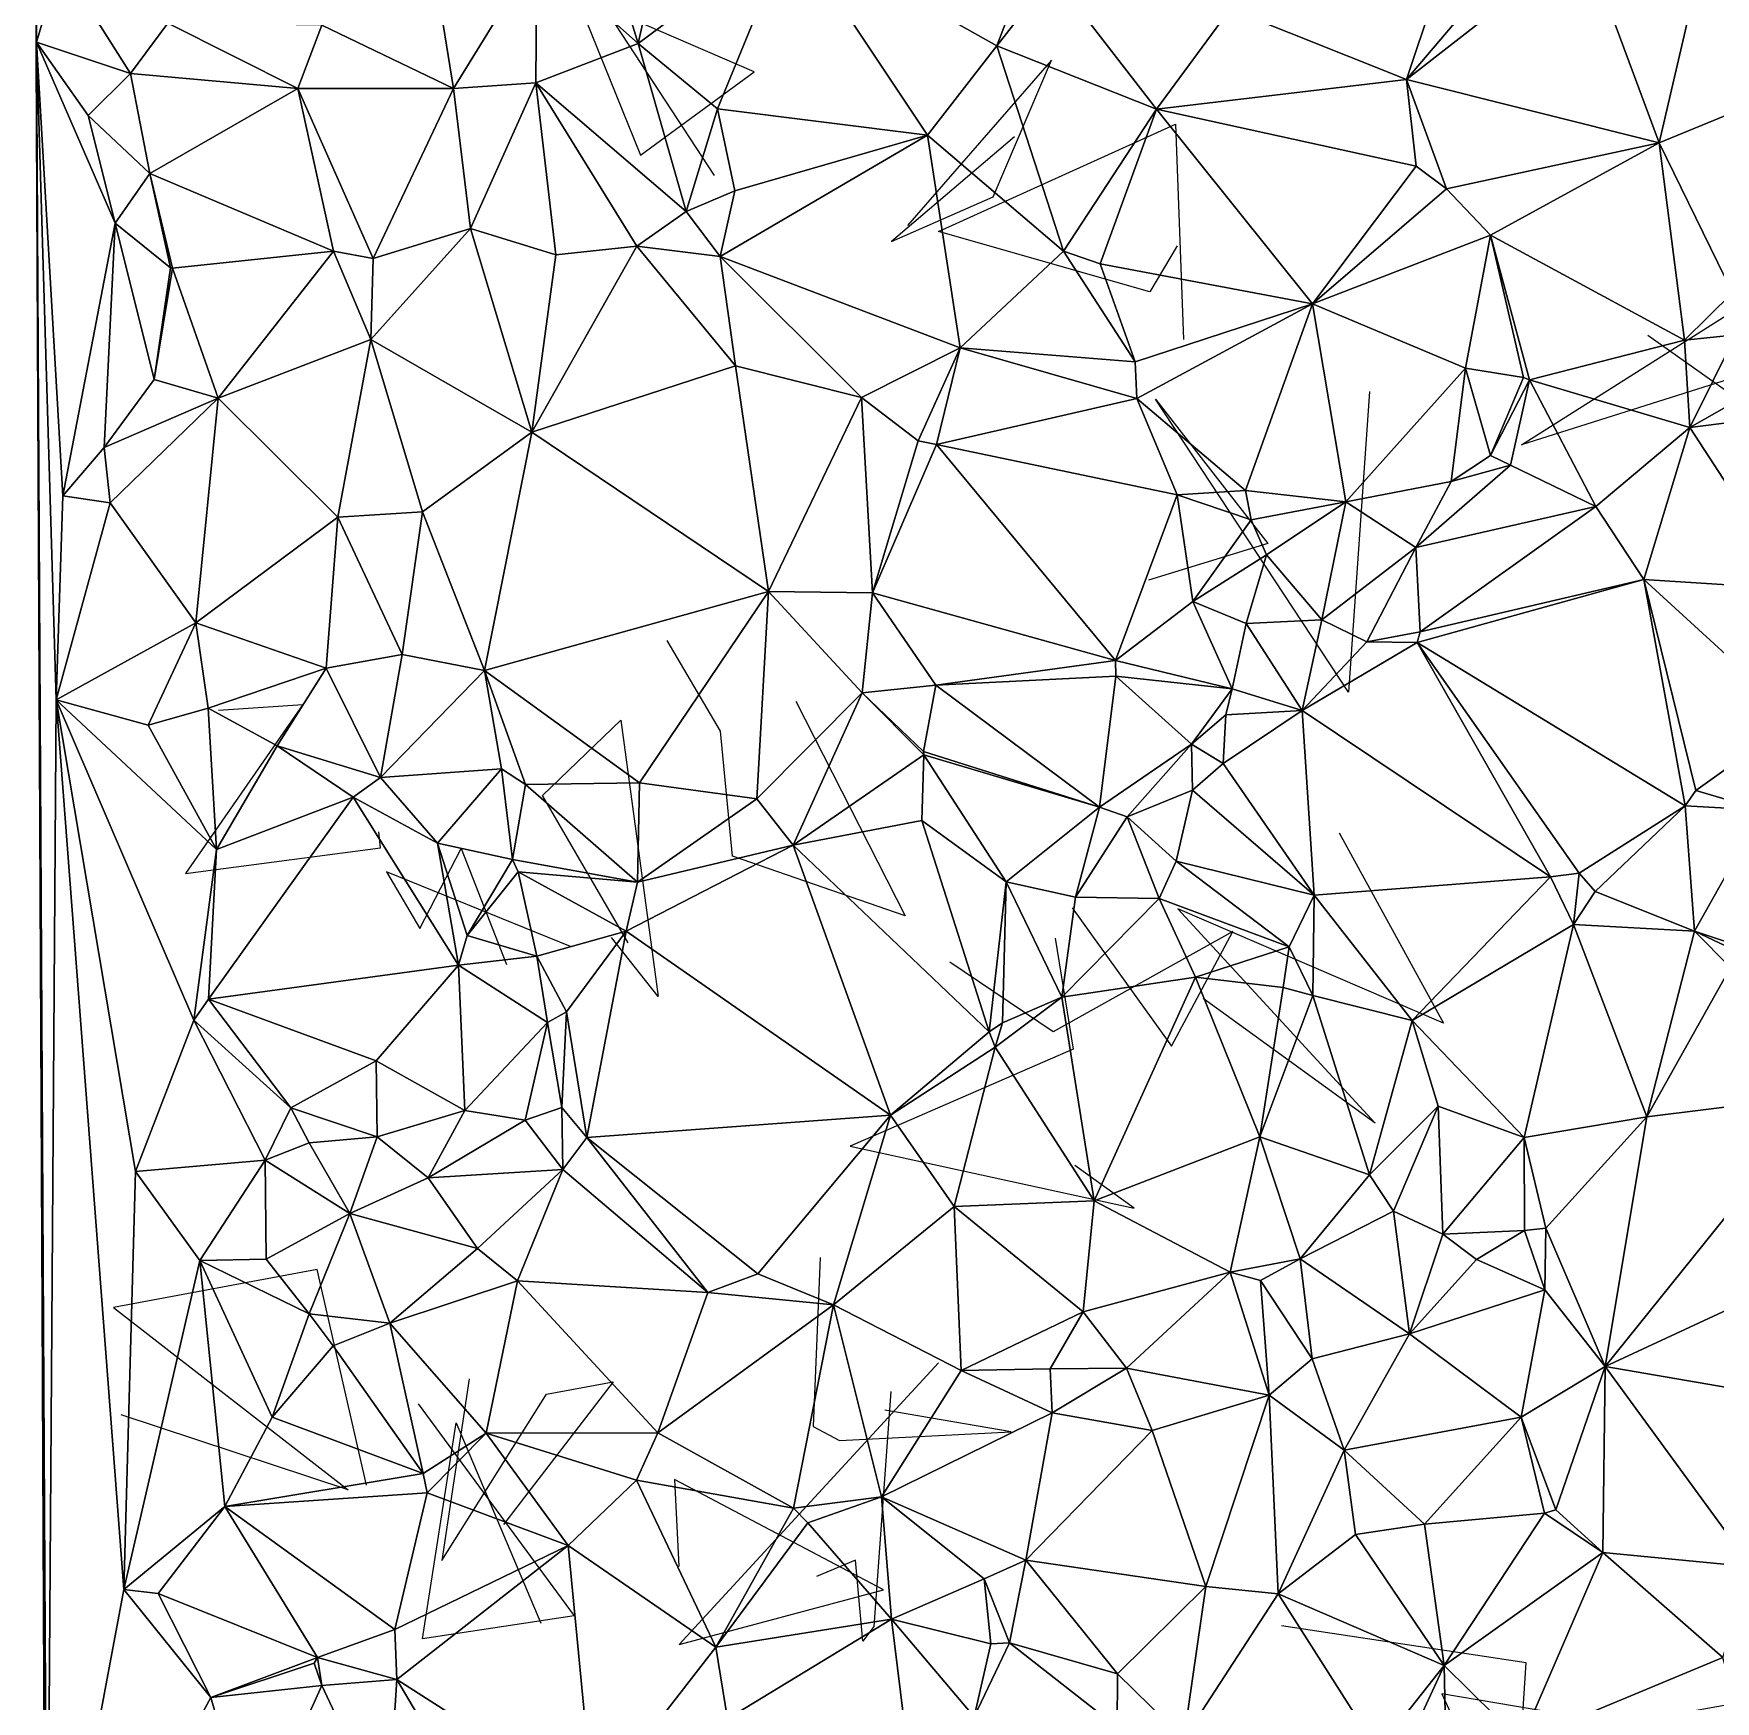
# Model space of a CAD drawing. Header units: metres. Extents: x -15.8 to 15.5, y -15.8 to 15.9.
# Drawn here: x -14.99 to -4.73, y -4.68 to 5.5 of the extents above; entities that cross this region are included whole.
import ezdxf

# ---------------------------------------------------------------- set-up
doc = ezdxf.new("R2010")
doc.units = ezdxf.units.M
doc.layers.add('CRACKS', color=1, linetype='Continuous')
doc.layers.add('STREET_MESH', color=7, linetype='Continuous')

msp = doc.modelspace()

# ---------------------------------------------------------------- linework, layer by layer
at = {"layer": 'CRACKS'}
for points in [[(-10.838, 4.63, 0.1), (-11.888, 6.235, 0.1), (-11.29, 4.754, 0.1), (-10.597, 5.262, 0.1), (-12.052, 5.893, 0.1)], [(-9.008, 4.866, 0.1), (-9.758, 4.226, 0.1), (-9.139, 4.499, 0.1), (-8.783, 5.334, 0.1), (-9.661, 4.325, 0.1)], [(-8.016, 4.201, 0.1), (-8.182, 3.92, 0.1), (-9.471, 4.288, 0.1), (-8.025, 4.943, 0.1), (-7.977, 3.628, 0.1)], [(-4.211, 3.526, 0.1), (-5.914, 2.986, 0.1), (-4.196, 4.073, 0.1), (-4.288, 3.048, 0.1), (-5.144, 3.654, 0.1)], [(-6.842, 3.312, 0.1), (-6.971, 1.476, 0.1), (-8.147, 3.264, 0.1), (-7.462, 2.385, 0.1), (-8.19, 2.161, 0.1)], [(-10.342, 1.423, 0.1), (-9.675, 0.113, 0.1), (-10.729, 0.477, 0.1), (-10.802, 1.24, 0.1), (-11.127, 1.793, 0.1)], [(-13.865, 1.367, 0.1), (-13.35, 1.402, 0.1), (-14.066, 0.37, 0.1), (-12.876, 0.528, 0.1), (-12.886, 0.624, 0.1)], [(-11.366, -0.053, 0.1), (-11.887, 0.846, 0.1), (-11.409, 1.306, 0.1), (-11.183, -0.38, 0.1), (-11.467, -0.019, 0.1)], [(-7.027, 0.618, 0.1), (-6.391, -0.543, 0.1), (-8.011, 0.154, 0.1), (-6.807, -1.153, 0.1), (-7.857, -0.393, 0.1)], [(-11.717, -0.075, 0.1), (-12.84, 0.381, 0.1), (-12.637, 0.035, 0.1), (-12.384, 0.523, 0.1), (-12.107, -0.185, 0.1)], [(-8.657, 0.161, 0.1), (-8.05, -0.682, 0.1), (-7.675, 0.017, 0.1), (-8.773, -0.595, 0.1), (-9.402, -0.171, 0.1)], [(-8.759, -0.023, 0.1), (-8.651, -0.702, 0.1), (-10.011, -1.294, 0.1), (-8.277, -1.672, 0.1), (-8.64, -1.412, 0.1)], [(-12.961, -3.361, 0.1), (-13.263, -2.045, 0.1), (-14.506, -2.278, 0.1), (-13.073, -3.391, 0.1), (-14.458, -2.933, 0.1)], [(-10.193, -1.972, 0.1), (-10.237, -3.003, 0.1), (-10.075, -3.089, 0.1), (-9.029, -3.037, 0.1), (-9.799, -2.904, 0.1)], [(-9.472, -2.616, 0.1), (-11.053, -4.334, 0.1), (-9.808, -4, 0.1), (-11.082, -3.326, 0.1), (-11.057, -3.858, 0.1)], [(-12.335, -2.713, 0.1), (-12.502, -3.822, 0.1), (-11.863, -2.807, 0.1), (-11.456, -2.732, 0.1), (-12.125, -3.602, 0.1)], [(-12.646, -2.865, 0.1), (-11.694, -4.159, 0.1), (-12.619, -4.299, 0.1), (-12.414, -2.981, 0.1), (-11.898, -4.204, 0.1)], [(-9.763, -2.791, 0.1), (-9.866, -4.224, 0.1), (-9.934, -4.313, 0.1), (-9.979, -3.82, 0.1), (-10.216, -3.918, 0.1)], [(-5.73, -4.748, 0.1), (-6.401, -4.635, 0.1), (-5.961, -5.596, 0.1), (-5.887, -4.445, 0.1), (-7.379, -4.219, 0.1)]]:
    msp.add_polyline3d(points, dxfattribs=at)
at = {"layer": 'STREET_MESH'}
for points in [[(-14.909, -9.111), (-14.976, 5.444), (-14.993, 8.327)], [(-14.976, 5.444), (-14.831, 5.931), (-14.993, 8.327)], [(-3.665, 7.112), (-4.777, 6.106), (-4.081, 5.237)], [(-13.234, 5.547), (-12.431, 5.16), (-12.634, 6.422)], [(-12.431, 5.16), (-11.923, 5.986), (-12.634, 6.422)], [(-11.544, 6.219), (-11.304, 5.434), (-11.117, 6.273)], [(-11.304, 5.434), (-10.373, 6.128), (-11.117, 6.273)], [(-11.544, 6.219), (-11.923, 5.986), (-11.304, 5.434)], [(-6.291, 6.189), (-7.692, 5.644), (-6.617, 5.216)], [(-5.802, 6.174), (-6.291, 6.189), (-6.617, 5.216)], [(-5.532, 6.062), (-5.802, 6.174), (-6.617, 5.216)], [(-10.821, 5.036), (-10.373, 6.128), (-11.304, 5.434)], [(-10.373, 6.128), (-10.821, 5.036), (-9.539, 4.876)], [(-9.116, 5.421), (-10.373, 6.128), (-9.539, 4.876)], [(-9.116, 5.421), (-8.869, 6.068), (-10.373, 6.128)], [(-8.777, 5.855), (-8.869, 6.068), (-9.116, 5.421)], [(-5.074, 4.829), (-5.532, 6.062), (-6.617, 5.216)], [(-5.074, 4.829), (-4.777, 6.106), (-5.532, 6.062)], [(-4.777, 6.106), (-5.074, 4.829), (-4.081, 5.237)], [(-12.431, 5.16), (-11.929, 5.194), (-11.923, 5.986)], [(-11.923, 5.986), (-11.929, 5.194), (-11.304, 5.434)], [(-14.401, 5.251), (-14.831, 5.931), (-14.976, 5.444)], [(-14.831, 5.931), (-14.401, 5.251), (-14.173, 5.558)], [(-8.777, 5.855), (-9.116, 5.421), (-8.141, 5.035)], [(-7.692, 5.644), (-8.777, 5.855), (-8.141, 5.035)], [(-7.692, 5.644), (-8.141, 5.035), (-6.617, 5.216)], [(-14.173, 5.558), (-14.401, 5.251), (-13.381, 5.161)], [(-13.234, 5.547), (-14.173, 5.558), (-13.381, 5.161)], [(-12.431, 5.16), (-13.234, 5.547), (-13.381, 5.161)], [(-14.909, -6.496), (-14.855, 1.431), (-14.976, 5.444)], [(-14.909, -9.111), (-14.909, -6.496), (-14.976, 5.444)], [(-14.855, 1.431), (-14.815, 2.674), (-14.976, 5.444)], [(-14.401, 5.251), (-14.976, 5.444), (-14.66, 4.995)], [(-14.976, 5.444), (-14.495, 4.339), (-14.66, 4.995)], [(-14.815, 2.674), (-14.495, 4.339), (-14.976, 5.444)], [(-11.304, 5.434), (-11.929, 5.194), (-11.011, 4.409)], [(-10.821, 5.036), (-11.304, 5.434), (-11.011, 4.409)], [(-8.71, 4.167), (-9.116, 5.421), (-9.539, 4.876)], [(-8.141, 5.035), (-9.116, 5.421), (-8.71, 4.167)], [(-14.283, 4.641), (-14.401, 5.251), (-14.66, 4.995)], [(-14.401, 5.251), (-14.283, 4.641), (-13.381, 5.161)], [(-5.074, 4.829), (-4.627, 3.913), (-4.081, 5.237)], [(-14.283, 4.641), (-13.163, 4.168), (-13.381, 5.161)], [(-13.163, 4.168), (-12.92, 4.124), (-13.381, 5.161)], [(-12.92, 4.124), (-12.431, 5.16), (-13.381, 5.161)], [(-12.328, 4.306), (-12.431, 5.16), (-12.92, 4.124)], [(-11.929, 5.194), (-12.431, 5.16), (-12.328, 4.306)], [(-11.807, 4.145), (-11.929, 5.194), (-12.328, 4.306)], [(-11.929, 5.194), (-11.312, 4.198), (-11.011, 4.409)], [(-11.807, 4.145), (-11.312, 4.198), (-11.929, 5.194)], [(-8.141, 5.035), (-6.558, 4.687), (-6.617, 5.216)], [(-6.558, 4.687), (-6.372, 4.548), (-6.617, 5.216)], [(-6.372, 4.548), (-5.074, 4.829), (-6.617, 5.216)], [(-10.715, 4.536), (-10.821, 5.036), (-11.011, 4.409)], [(-10.821, 5.036), (-10.715, 4.536), (-9.539, 4.876)], [(-8.141, 5.035), (-8.71, 4.167), (-8.485, 4.091)], [(-8.141, 5.035), (-8.485, 4.091), (-7.19, 3.847)], [(-8.141, 5.035), (-7.19, 3.847), (-6.558, 4.687)], [(-14.495, 4.339), (-14.283, 4.641), (-14.66, 4.995)], [(-10.715, 4.536), (-10.803, 4.136), (-9.539, 4.876)], [(-10.803, 4.136), (-9.339, 3.577), (-9.539, 4.876)], [(-9.339, 3.577), (-8.71, 4.167), (-9.539, 4.876)], [(-6.372, 4.548), (-6.103, 4.266), (-5.074, 4.829)], [(-6.103, 4.266), (-4.92, 3.625), (-5.074, 4.829)], [(-4.92, 3.625), (-4.627, 3.913), (-5.074, 4.829)], [(-14.495, 4.339), (-14.157, 4.067), (-14.283, 4.641)], [(-14.146, 4.065), (-13.163, 4.168), (-14.283, 4.641)], [(-14.157, 4.067), (-14.146, 4.065), (-14.283, 4.641)], [(-7.19, 3.847), (-6.372, 4.548), (-6.558, 4.687)], [(-10.803, 4.136), (-10.715, 4.536), (-11.011, 4.409)], [(-6.103, 4.266), (-6.372, 4.548), (-7.19, 3.847)], [(-14.563, 2.969), (-14.495, 4.339), (-14.815, 2.674)], [(-14.495, 4.339), (-14.563, 2.969), (-14.257, 3.385)], [(-14.157, 4.067), (-14.495, 4.339), (-14.257, 3.385)], [(-11.312, 4.198), (-10.803, 4.136), (-11.011, 4.409)], [(-11.953, 3.063), (-12.328, 4.306), (-12.935, 3.629)], [(-12.328, 4.306), (-12.92, 4.124), (-12.935, 3.629)], [(-11.807, 4.145), (-12.328, 4.306), (-11.953, 3.063)], [(-6.257, 3.453), (-6.103, 4.266), (-7.19, 3.847)], [(-5.902, 3.396), (-6.103, 4.266), (-6.257, 3.453)], [(-5.866, 3.383), (-4.92, 3.625), (-6.103, 4.266)], [(-5.902, 3.396), (-5.866, 3.383), (-6.103, 4.266)], [(-14.146, 4.065), (-13.866, 3.27), (-13.163, 4.168)], [(-13.163, 4.168), (-13.866, 3.27), (-12.935, 3.629)], [(-12.92, 4.124), (-13.163, 4.168), (-12.935, 3.629)], [(-11.312, 4.198), (-11.953, 3.063), (-10.71, 3.468)], [(-11.312, 4.198), (-11.807, 4.145), (-11.953, 3.063)], [(-10.803, 4.136), (-11.312, 4.198), (-10.71, 3.468)], [(-9.942, 3.275), (-10.803, 4.136), (-10.71, 3.468)], [(-9.942, 3.275), (-9.339, 3.577), (-10.803, 4.136)], [(-9.339, 3.577), (-8.272, 3.493), (-8.71, 4.167)], [(-8.71, 4.167), (-8.272, 3.493), (-8.485, 4.091)], [(-14.146, 4.065), (-14.157, 4.067), (-14.257, 3.385)], [(-13.866, 3.27), (-14.146, 4.065), (-14.257, 3.385)], [(-8.485, 4.091), (-8.272, 3.493), (-7.19, 3.847)], [(-4.606, 3.658), (-4.627, 3.913), (-4.92, 3.625)], [(-8.272, 3.493), (-8.261, 3.269), (-7.19, 3.847)], [(-7.19, 3.847), (-8.261, 3.269), (-7.599, 2.707)], [(-7.19, 3.847), (-7.599, 2.707), (-6.986, 2.638)], [(-6.257, 3.453), (-7.19, 3.847), (-6.986, 2.638)], [(-13.866, 3.27), (-13.136, 2.545), (-12.935, 3.629)], [(-13.136, 2.545), (-12.62, 2.577), (-12.935, 3.629)], [(-12.62, 2.577), (-11.953, 3.063), (-12.935, 3.629)], [(-5.866, 3.383), (-4.887, 3.092), (-4.92, 3.625)], [(-4.887, 3.092), (-4.606, 3.658), (-4.92, 3.625)], [(-4.201, 3.482), (-4.606, 3.658), (-4.887, 3.092)], [(-9.339, 3.577), (-9.942, 3.275), (-9.595, 3.01)], [(-9.339, 3.577), (-9.595, 3.01), (-9.484, 2.989)], [(-8.261, 3.269), (-9.339, 3.577), (-9.484, 2.989)], [(-8.272, 3.493), (-9.339, 3.577), (-8.261, 3.269)], [(-11.953, 3.063), (-10.509, 2.092), (-10.71, 3.468)], [(-10.509, 2.092), (-9.942, 3.275), (-10.71, 3.468)], [(-6.344, 2.762), (-6.257, 3.453), (-6.986, 2.638)], [(-6.344, 2.762), (-6.104, 2.921), (-6.257, 3.453)], [(-6.104, 2.921), (-5.902, 3.396), (-6.257, 3.453)], [(-5.866, 3.383), (-5.902, 3.396), (-6.104, 2.921)], [(-4.081, 3.194), (-4.201, 3.482), (-4.887, 3.092)], [(-14.563, 2.969), (-13.866, 3.27), (-14.257, 3.385)], [(-5.866, 3.383), (-6.104, 2.921), (-5.981, 2.863)], [(-5.461, 2.609), (-5.866, 3.383), (-5.981, 2.863)], [(-5.461, 2.609), (-4.887, 3.092), (-5.866, 3.383)], [(-13.866, 3.27), (-14.563, 2.969), (-14.525, 2.632)], [(-14.002, 1.901), (-13.866, 3.27), (-14.525, 2.632)], [(-13.136, 2.545), (-13.866, 3.27), (-14.002, 1.901)], [(-9.875, 2.083), (-9.942, 3.275), (-10.509, 2.092)], [(-9.595, 3.01), (-9.942, 3.275), (-9.875, 2.083)], [(-8.261, 3.269), (-9.484, 2.989), (-8.015, 2.682)], [(-7.599, 2.707), (-8.261, 3.269), (-8.015, 2.682)], [(-4.081, 3.194), (-4.887, 3.092), (-4.244, 2.106)], [(-4.887, 3.092), (-5.461, 2.609), (-5.169, 2.164)], [(-4.244, 2.106), (-4.887, 3.092), (-5.169, 2.164)], [(-12.62, 2.577), (-12.242, 1.609), (-11.953, 3.063)], [(-12.242, 1.609), (-10.509, 2.092), (-11.953, 3.063)], [(-9.595, 3.01), (-9.875, 2.083), (-9.484, 2.989)], [(-9.875, 2.083), (-8.392, 1.671), (-9.484, 2.989)], [(-9.484, 2.989), (-8.392, 1.671), (-8.015, 2.682)], [(-14.563, 2.969), (-14.815, 2.674), (-14.525, 2.632)], [(-5.981, 2.863), (-6.104, 2.921), (-6.344, 2.762)], [(-5.981, 2.863), (-6.344, 2.762), (-6.559, 2.36)], [(-5.461, 2.609), (-5.981, 2.863), (-6.559, 2.36)], [(-14.525, 2.632), (-14.815, 2.674), (-14.855, 1.431)], [(-8.392, 1.671), (-7.919, 2.03), (-8.015, 2.682)], [(-7.564, 2.529), (-7.599, 2.707), (-8.015, 2.682)], [(-7.919, 2.03), (-7.564, 2.529), (-8.015, 2.682)], [(-7.599, 2.707), (-7.564, 2.529), (-6.986, 2.638)], [(-6.559, 2.36), (-6.344, 2.762), (-6.986, 2.638)], [(-14.002, 1.901), (-14.525, 2.632), (-14.855, 1.431)], [(-12.62, 2.577), (-13.136, 2.545), (-12.744, 1.706)], [(-12.242, 1.609), (-12.62, 2.577), (-12.744, 1.706)], [(-7.564, 2.529), (-7.471, 2.314), (-6.986, 2.638)], [(-7.471, 2.314), (-7.132, 1.919), (-6.986, 2.638)], [(-7.132, 1.919), (-6.559, 2.36), (-6.986, 2.638)], [(-6.532, 1.846), (-5.461, 2.609), (-6.559, 2.36)], [(-5.461, 2.609), (-6.532, 1.846), (-5.169, 2.164)], [(-13.136, 2.545), (-14.002, 1.901), (-13.207, 1.624)], [(-13.136, 2.545), (-13.207, 1.624), (-12.744, 1.706)], [(-7.471, 2.314), (-7.564, 2.529), (-7.919, 2.03)], [(-6.859, 1.784), (-6.559, 2.36), (-7.132, 1.919)], [(-6.859, 1.784), (-6.532, 1.846), (-6.559, 2.36)], [(-7.471, 2.314), (-7.919, 2.03), (-7.594, 1.896)], [(-7.471, 2.314), (-7.594, 1.896), (-7.132, 1.919)], [(-5.169, 2.164), (-6.532, 1.846), (-6.551, 1.781)], [(-4.917, 0.784), (-5.169, 2.164), (-6.551, 1.781)], [(-4.238, 1.315), (-4.244, 2.106), (-5.169, 2.164)], [(-4.85, 0.877), (-4.238, 1.315), (-5.169, 2.164)], [(-4.917, 0.784), (-4.85, 0.877), (-5.169, 2.164)], [(-12.242, 1.609), (-11.296, 0.923), (-10.509, 2.092)], [(-11.296, 0.923), (-10.58, 0.826), (-10.509, 2.092)], [(-10.509, 2.092), (-10.58, 0.826), (-9.938, 1.473)], [(-9.875, 2.083), (-10.509, 2.092), (-9.938, 1.473)], [(-9.488, 1.519), (-9.875, 2.083), (-9.938, 1.473)], [(-9.488, 1.519), (-8.392, 1.671), (-9.875, 2.083)], [(-7.919, 2.03), (-8.392, 1.671), (-7.679, 1.497)], [(-7.594, 1.896), (-7.919, 2.03), (-7.679, 1.497)], [(-14.293, 1.275), (-14.002, 1.901), (-14.855, 1.431)], [(-14.002, 1.901), (-14.293, 1.275), (-13.928, 1.38)], [(-13.207, 1.624), (-14.002, 1.901), (-13.928, 1.38)], [(-7.253, 1.365), (-7.594, 1.896), (-7.679, 1.497)], [(-7.594, 1.896), (-7.253, 1.365), (-7.132, 1.919)], [(-7.253, 1.365), (-6.859, 1.784), (-7.132, 1.919)], [(-6.859, 1.784), (-7.253, 1.365), (-6.551, 1.781)], [(-7.253, 1.365), (-5.738, 0.351), (-6.551, 1.781)], [(-6.532, 1.846), (-6.859, 1.784), (-6.551, 1.781)], [(-5.738, 0.351), (-5.563, 0.373), (-6.551, 1.781)], [(-5.563, 0.373), (-4.917, 0.784), (-6.551, 1.781)], [(-13.207, 1.624), (-12.877, 0.956), (-12.744, 1.706)], [(-12.877, 0.956), (-12.242, 1.609), (-12.744, 1.706)], [(-9.488, 1.519), (-8.389, 1.574), (-8.392, 1.671)], [(-8.392, 1.671), (-8.389, 1.574), (-7.679, 1.497)], [(-13.506, 1.15), (-13.207, 1.624), (-13.928, 1.38)], [(-13.506, 1.15), (-12.877, 0.956), (-13.207, 1.624)], [(-12.877, 0.956), (-12.137, 1.01), (-12.242, 1.609)], [(-11.296, 0.923), (-12.242, 1.609), (-11.992, 0.913)], [(-12.242, 1.609), (-12.137, 1.01), (-11.992, 0.913)], [(-8.389, 1.574), (-9.488, 1.519), (-8.49, 0.776)], [(-7.929, 1.16), (-8.389, 1.574), (-8.49, 0.776)], [(-8.389, 1.574), (-7.929, 1.16), (-7.679, 1.497)], [(-10.58, 0.826), (-10.358, 0.543), (-9.938, 1.473)], [(-10.358, 0.543), (-9.562, 1.095), (-9.938, 1.473)], [(-9.563, 1.114), (-9.488, 1.519), (-9.938, 1.473)], [(-9.562, 1.095), (-9.563, 1.114), (-9.938, 1.473)], [(-8.49, 0.776), (-9.488, 1.519), (-9.563, 1.114)], [(-7.929, 1.16), (-7.718, 1.338), (-7.679, 1.497)], [(-7.718, 1.338), (-7.253, 1.365), (-7.679, 1.497)], [(-14.855, 1.431), (-14.909, -6.496), (-14.442, -3.998)], [(-14.372, -1.447), (-14.855, 1.431), (-14.442, -3.998)], [(-14.015, -0.525), (-14.855, 1.431), (-14.372, -1.447)], [(-13.876, 0.518), (-14.293, 1.275), (-14.855, 1.431)], [(-14.015, -0.525), (-13.876, 0.518), (-14.855, 1.431)], [(-14.293, 1.275), (-13.876, 0.518), (-13.928, 1.38)], [(-13.876, 0.518), (-13.506, 1.15), (-13.928, 1.38)], [(-7.718, 1.338), (-7.929, 1.16), (-7.735, 1.042)], [(-7.735, 1.042), (-7.179, 0.239), (-7.253, 1.365)], [(-7.718, 1.338), (-7.735, 1.042), (-7.253, 1.365)], [(-7.179, 0.239), (-5.738, 0.351), (-7.253, 1.365)], [(-4.85, 0.877), (-4.444, 0.757), (-4.238, 1.315)], [(-13.506, 1.15), (-13.876, 0.518), (-13.043, 0.837)], [(-12.877, 0.956), (-13.506, 1.15), (-13.043, 0.837)], [(-8.32, 0.716), (-7.929, 1.16), (-8.49, 0.776)], [(-7.929, 1.16), (-8.32, 0.716), (-7.923, 0.88)], [(-7.735, 1.042), (-7.929, 1.16), (-7.923, 0.88)], [(-9.562, 1.095), (-10.358, 0.543), (-9.574, 0.693)], [(-9.058, 0.319), (-9.562, 1.095), (-9.574, 0.693)], [(-9.562, 1.095), (-8.49, 0.776), (-9.563, 1.114)], [(-8.49, 0.776), (-9.562, 1.095), (-9.058, 0.319)], [(-7.179, 0.239), (-7.735, 1.042), (-7.923, 0.88)], [(-12.529, 0.556), (-12.877, 0.956), (-13.043, 0.837)], [(-12.137, 1.01), (-12.877, 0.956), (-12.529, 0.556)], [(-12.071, 0.457), (-12.137, 1.01), (-12.529, 0.556)], [(-12.137, 1.01), (-12.071, 0.457), (-11.992, 0.913)], [(-12.401, -0.189), (-13.043, 0.837), (-13.926, -0.396)], [(-13.043, 0.837), (-13.876, 0.518), (-13.926, -0.396)], [(-12.529, 0.556), (-13.043, 0.837), (-12.401, -0.189)], [(-12.071, 0.457), (-11.309, 0.318), (-11.992, 0.913)], [(-11.309, 0.318), (-11.296, 0.923), (-11.992, 0.913)], [(-11.309, 0.318), (-10.58, 0.826), (-11.296, 0.923)], [(-10.58, 0.826), (-11.309, 0.318), (-10.358, 0.543)], [(-8.32, 0.716), (-8.021, 0.446), (-7.923, 0.88)], [(-8.021, 0.446), (-7.179, 0.239), (-7.923, 0.88)], [(-4.85, 0.877), (-4.917, 0.784), (-4.444, 0.757)], [(-8.636, 0.227), (-8.49, 0.776), (-9.058, 0.319)], [(-8.32, 0.716), (-8.49, 0.776), (-8.636, 0.227)], [(-5.465, 0.26), (-4.917, 0.784), (-5.563, 0.373)], [(-5.465, 0.26), (-4.859, 0.019), (-4.917, 0.784)], [(-4.917, 0.784), (-4.859, 0.019), (-4.444, 0.757)], [(-4.859, 0.019), (-4.515, -0.096), (-4.444, 0.757)], [(-10.358, 0.543), (-9.162, -0.596), (-9.574, 0.693)], [(-9.162, -0.596), (-9.058, 0.319), (-9.574, 0.693)], [(-8.32, 0.716), (-8.636, 0.227), (-8.125, 0.218)], [(-8.021, 0.446), (-8.32, 0.716), (-8.125, 0.218)], [(-13.876, 0.518), (-14.015, -0.525), (-13.926, -0.396)], [(-12.347, -0.007), (-12.529, 0.556), (-12.401, -0.189)], [(-12.071, 0.457), (-12.529, 0.556), (-12.347, -0.007)], [(-9.765, -1.103), (-10.358, 0.543), (-11.378, 0.019)], [(-10.358, 0.543), (-11.309, 0.318), (-11.378, 0.019)], [(-9.162, -0.596), (-10.358, 0.543), (-9.765, -1.103)], [(-12.037, 0.381), (-12.071, 0.457), (-12.347, -0.007)], [(-11.309, 0.318), (-12.071, 0.457), (-12.037, 0.381)], [(-7.333, -0.076), (-8.021, 0.446), (-8.125, 0.218)], [(-8.021, 0.446), (-7.333, -0.076), (-7.179, 0.239)], [(-11.922, -0.134), (-12.037, 0.381), (-12.347, -0.007)], [(-12.037, 0.381), (-11.922, -0.134), (-11.378, 0.019)], [(-11.309, 0.318), (-12.037, 0.381), (-11.378, 0.019)], [(-9.162, -0.596), (-9.082, -0.54), (-9.058, 0.319)], [(-9.082, -0.54), (-8.72, -0.383), (-9.058, 0.319)], [(-8.72, -0.383), (-8.636, 0.227), (-9.058, 0.319)], [(-6.582, -0.527), (-5.738, 0.351), (-7.179, 0.239)], [(-5.738, 0.351), (-6.582, -0.527), (-5.598, 0.059)], [(-5.563, 0.373), (-5.738, 0.351), (-5.598, 0.059)], [(-5.465, 0.26), (-5.563, 0.373), (-5.598, 0.059)], [(-8.636, 0.227), (-8.72, -0.383), (-8.125, 0.218)], [(-8.72, -0.383), (-7.904, -0.262), (-8.125, 0.218)], [(-7.904, -0.262), (-7.333, -0.076), (-8.125, 0.218)], [(-7.333, -0.076), (-7.187, -0.373), (-7.179, 0.239)], [(-7.187, -0.373), (-6.582, -0.527), (-7.179, 0.239)], [(-4.859, 0.019), (-5.465, 0.26), (-5.598, 0.059)], [(-11.922, -0.134), (-11.742, -0.473), (-11.378, 0.019)], [(-11.742, -0.473), (-11.618, -1.24), (-11.378, 0.019)], [(-11.618, -1.24), (-9.765, -1.103), (-11.378, 0.019)], [(-6.582, -0.527), (-5.899, -1.241), (-5.598, 0.059)], [(-5.899, -1.241), (-5.149, -1.114), (-5.598, 0.059)], [(-5.149, -1.114), (-4.859, 0.019), (-5.598, 0.059)], [(-4.639, -0.202), (-4.859, 0.019), (-5.149, -1.114)], [(-4.555, -0.125), (-4.859, 0.019), (-4.639, -0.202)], [(-4.859, 0.019), (-4.555, -0.125), (-4.515, -0.096)], [(-11.922, -0.134), (-12.347, -0.007), (-12.401, -0.189)], [(-7.369, -0.324), (-7.333, -0.076), (-7.904, -0.262)], [(-7.333, -0.076), (-7.369, -0.324), (-7.187, -0.373)], [(-12.902, -0.773), (-12.401, -0.189), (-13.926, -0.396)], [(-12.902, -0.773), (-12.361, -1.075), (-12.401, -0.189)], [(-11.857, -0.538), (-11.922, -0.134), (-12.401, -0.189)], [(-12.361, -1.075), (-11.857, -0.538), (-12.401, -0.189)], [(-11.857, -0.538), (-11.742, -0.473), (-11.922, -0.134)], [(-4.639, -0.202), (-5.149, -1.114), (-4.071, -0.979)], [(-7.904, -0.262), (-8.72, -0.383), (-8.522, -1.627)], [(-7.512, -1.236), (-7.904, -0.262), (-8.522, -1.627)], [(-7.369, -0.324), (-7.904, -0.262), (-7.512, -1.236)], [(-14.015, -0.525), (-13.423, -1.06), (-13.926, -0.396)], [(-13.423, -1.06), (-12.902, -0.773), (-13.926, -0.396)], [(-8.72, -0.383), (-9.125, -0.69), (-8.522, -1.627)], [(-9.125, -0.69), (-8.72, -0.383), (-9.082, -0.54)], [(-7.187, -0.373), (-7.369, -0.324), (-7.512, -1.236)], [(-7.187, -0.373), (-7.512, -1.236), (-6.842, -1.469)], [(-6.582, -0.527), (-7.187, -0.373), (-6.842, -1.469)], [(-11.769, -1.057), (-11.742, -0.473), (-11.857, -0.538)], [(-11.742, -0.473), (-11.769, -1.057), (-11.618, -1.24)], [(-13.579, -1.379), (-14.015, -0.525), (-14.372, -1.447)], [(-13.423, -1.06), (-14.015, -0.525), (-13.579, -1.379)], [(-11.857, -0.538), (-12.361, -1.075), (-11.994, -1.134)], [(-11.769, -1.057), (-11.857, -0.538), (-11.994, -1.134)], [(-9.125, -0.69), (-9.162, -0.596), (-9.765, -1.103)], [(-9.162, -0.596), (-9.125, -0.69), (-9.082, -0.54)], [(-6.423, -1.049), (-6.582, -0.527), (-6.842, -1.469)], [(-6.423, -1.049), (-5.899, -1.241), (-6.582, -0.527)], [(-9.376, -1.662), (-9.125, -0.69), (-9.765, -1.103)], [(-9.125, -0.69), (-9.376, -1.662), (-8.522, -1.627)], [(-12.897, -1.236), (-12.902, -0.773), (-13.423, -1.06)], [(-12.361, -1.075), (-12.902, -0.773), (-12.897, -1.236)], [(-5.404, -2.637), (-3.342, -1.679), (-4.071, -0.979)], [(-5.149, -1.114), (-5.404, -2.637), (-4.071, -0.979)], [(-13.423, -1.06), (-13.579, -1.379), (-13.311, -1.273)], [(-12.897, -1.236), (-13.423, -1.06), (-13.311, -1.273)], [(-12.586, -1.487), (-12.361, -1.075), (-12.897, -1.236)], [(-12.361, -1.075), (-12.586, -1.487), (-11.994, -1.134)], [(-11.764, -1.435), (-11.769, -1.057), (-11.994, -1.134)], [(-11.618, -1.24), (-11.769, -1.057), (-11.764, -1.435)], [(-9.765, -1.103), (-11.618, -1.24), (-10.573, -2.072)], [(-10.112, -2.261), (-9.765, -1.103), (-10.573, -2.072)], [(-10.112, -2.261), (-9.376, -1.662), (-9.765, -1.103)], [(-6.696, -1.69), (-6.423, -1.049), (-6.842, -1.469)], [(-6.423, -1.049), (-6.696, -1.69), (-6.395, -1.83)], [(-5.899, -1.241), (-6.423, -1.049), (-6.395, -1.83)], [(-5.149, -1.114), (-5.899, -1.241), (-5.766, -1.793)], [(-5.149, -1.114), (-5.766, -1.793), (-5.404, -2.637)], [(-12.586, -1.487), (-11.764, -1.435), (-11.994, -1.134)], [(-13.579, -1.379), (-13.063, -1.703), (-13.311, -1.273)], [(-13.063, -1.703), (-12.897, -1.236), (-13.311, -1.273)], [(-12.586, -1.487), (-12.897, -1.236), (-13.063, -1.703)], [(-11.618, -1.24), (-11.764, -1.435), (-10.88, -2.186)], [(-11.618, -1.24), (-10.88, -2.186), (-10.573, -2.072)], [(-7.693, -2.062), (-7.512, -1.236), (-8.522, -1.627)], [(-7.693, -2.062), (-7.266, -1.98), (-7.512, -1.236)], [(-7.512, -1.236), (-7.266, -1.98), (-6.842, -1.469)], [(-5.896, -1.807), (-5.899, -1.241), (-6.395, -1.83)], [(-5.899, -1.241), (-5.896, -1.807), (-5.766, -1.793)], [(-13.978, -1.99), (-13.579, -1.379), (-14.372, -1.447)], [(-13.579, -1.379), (-13.978, -1.99), (-13.574, -1.983)], [(-13.063, -1.703), (-13.579, -1.379), (-13.574, -1.983)], [(-12.586, -1.487), (-12.285, -1.917), (-11.764, -1.435)], [(-12.285, -1.917), (-12.04, -2.114), (-11.764, -1.435)], [(-11.764, -1.435), (-12.04, -2.114), (-10.88, -2.186)], [(-13.978, -1.99), (-14.372, -1.447), (-14.442, -3.998)], [(-12.285, -1.917), (-12.586, -1.487), (-13.063, -1.703)], [(-7.266, -1.98), (-6.696, -1.69), (-6.842, -1.469)], [(-9.376, -1.662), (-8.59, -2.303), (-8.522, -1.627)], [(-8.59, -2.303), (-7.693, -2.062), (-8.522, -1.627)], [(-13.312, -2.316), (-13.063, -1.703), (-13.574, -1.983)], [(-13.312, -2.316), (-12.819, -2.374), (-13.063, -1.703)], [(-12.819, -2.374), (-12.285, -1.917), (-13.063, -1.703)], [(-9.376, -1.662), (-10.112, -2.261), (-9.334, -2.662)], [(-8.59, -2.303), (-9.376, -1.662), (-9.334, -2.662)], [(-6.597, -2.439), (-6.696, -1.69), (-7.266, -1.98)], [(-6.696, -1.69), (-6.597, -2.439), (-6.395, -1.83)], [(-3.289, -3.002), (-3.342, -1.679), (-5.404, -2.637)], [(-6.597, -2.439), (-6.189, -1.985), (-6.395, -1.83)], [(-6.189, -1.985), (-5.896, -1.807), (-6.395, -1.83)], [(-5.896, -1.807), (-6.189, -1.985), (-5.773, -2.17)], [(-5.766, -1.793), (-5.896, -1.807), (-5.773, -2.17)], [(-5.404, -2.637), (-5.766, -1.793), (-5.773, -2.17)], [(-12.285, -1.917), (-12.819, -2.374), (-12.04, -2.114)], [(-13.825, -3.492), (-13.978, -1.99), (-14.442, -3.998)], [(-13.978, -1.99), (-13.312, -2.316), (-13.574, -1.983)], [(-13.978, -1.99), (-13.825, -3.492), (-13.538, -2.946)], [(-13.312, -2.316), (-13.978, -1.99), (-13.538, -2.946)], [(-7.693, -2.062), (-7.507, -2.113), (-7.266, -1.98)], [(-7.266, -1.98), (-7.507, -2.113), (-7.191, -2.591)], [(-6.597, -2.439), (-7.266, -1.98), (-7.191, -2.591)], [(-6.189, -1.985), (-6.597, -2.439), (-5.773, -2.17)], [(-12.819, -2.374), (-12.232, -3.044), (-12.04, -2.114)], [(-12.04, -2.114), (-12.232, -3.044), (-11.185, -3.043)], [(-10.88, -2.186), (-12.04, -2.114), (-11.185, -3.043)], [(-10.88, -2.186), (-10.112, -2.261), (-10.573, -2.072)], [(-7.693, -2.062), (-8.59, -2.303), (-8.325, -2.648)], [(-7.455, -2.812), (-7.693, -2.062), (-8.325, -2.648)], [(-7.507, -2.113), (-7.693, -2.062), (-7.455, -2.812)], [(-7.507, -2.113), (-7.455, -2.812), (-7.191, -2.591)], [(-10.112, -2.261), (-10.88, -2.186), (-11.185, -3.043)], [(-6.597, -2.439), (-5.916, -2.947), (-5.773, -2.17)], [(-5.916, -2.947), (-5.404, -2.637), (-5.773, -2.17)], [(-13.164, -2.512), (-13.312, -2.316), (-13.538, -2.946)], [(-12.819, -2.374), (-13.312, -2.316), (-13.164, -2.512)], [(-10.112, -2.261), (-11.185, -3.043), (-10.357, -3.501)], [(-9.82, -3.433), (-10.112, -2.261), (-10.357, -3.501)], [(-10.112, -2.261), (-9.82, -3.433), (-9.334, -2.662)], [(-8.791, -2.652), (-8.59, -2.303), (-9.334, -2.662)], [(-8.59, -2.303), (-8.791, -2.652), (-8.325, -2.648)], [(-12.615, -3.29), (-12.819, -2.374), (-13.164, -2.512)], [(-12.232, -3.044), (-12.819, -2.374), (-12.615, -3.29)], [(-6.997, -3.149), (-6.597, -2.439), (-7.191, -2.591)], [(-6.597, -2.439), (-6.997, -3.149), (-5.916, -2.947)], [(-12.615, -3.29), (-13.164, -2.512), (-13.538, -2.946)], [(-9.334, -2.662), (-9.82, -3.433), (-8.778, -2.92)], [(-8.791, -2.652), (-9.334, -2.662), (-8.778, -2.92)], [(-8.325, -2.648), (-8.791, -2.652), (-8.778, -2.92)], [(-8.169, -3.029), (-8.325, -2.648), (-8.778, -2.92)], [(-8.169, -3.029), (-7.455, -2.812), (-8.325, -2.648)], [(-7.455, -2.812), (-6.997, -3.149), (-7.191, -2.591)], [(-5.705, -3.512), (-5.404, -2.637), (-5.916, -2.947)], [(-5.404, -2.637), (-5.705, -3.512), (-5.419, -3.773)], [(-5.404, -2.637), (-5.419, -3.773), (-4.511, -3.859)], [(-3.289, -3.002), (-5.404, -2.637), (-4.511, -3.859)], [(-7.455, -2.812), (-8.169, -3.029), (-7.84, -3.98)], [(-7.4, -4.024), (-7.455, -2.812), (-7.84, -3.98)], [(-6.997, -3.149), (-7.455, -2.812), (-7.4, -4.024)], [(-13.825, -3.492), (-12.615, -3.29), (-13.538, -2.946)], [(-9.82, -3.433), (-8.939, -3.819), (-8.778, -2.92)], [(-8.939, -3.819), (-8.169, -3.029), (-8.778, -2.92)], [(-6.997, -3.149), (-6.506, -3.6), (-5.916, -2.947)], [(-5.916, -2.947), (-6.506, -3.6), (-5.774, -3.532)], [(-5.705, -3.512), (-5.916, -2.947), (-5.774, -3.532)], [(-12.232, -3.044), (-12.615, -3.29), (-12.591, -3.409)], [(-11.731, -3.729), (-12.232, -3.044), (-12.591, -3.409)], [(-11.185, -3.043), (-12.232, -3.044), (-11.314, -3.331)], [(-12.232, -3.044), (-11.731, -3.729), (-11.314, -3.331)], [(-10.357, -3.501), (-11.185, -3.043), (-11.314, -3.331)], [(-8.169, -3.029), (-8.939, -3.819), (-7.84, -3.98)], [(-6.997, -3.149), (-7.4, -4.024), (-6.927, -3.663)], [(-6.506, -3.6), (-6.997, -3.149), (-6.927, -3.663)], [(-12.615, -3.29), (-13.825, -3.492), (-12.591, -3.409)], [(-11.731, -3.729), (-10.83, -4.35), (-11.314, -3.331)], [(-10.83, -4.35), (-10.357, -3.501), (-11.314, -3.331)], [(-13.825, -3.492), (-12.789, -4.242), (-12.591, -3.409)], [(-12.789, -4.242), (-11.731, -3.729), (-12.591, -3.409)], [(-10.268, -3.592), (-9.82, -3.433), (-10.357, -3.501)], [(-9.758, -4.18), (-9.82, -3.433), (-10.268, -3.592)], [(-9.82, -3.433), (-9.194, -3.933), (-8.939, -3.819)], [(-9.758, -4.18), (-9.194, -3.933), (-9.82, -3.433)], [(-14.232, -4.022), (-13.825, -3.492), (-14.442, -3.998)], [(-13.261, -4.413), (-13.825, -3.492), (-14.232, -4.022)], [(-13.261, -4.413), (-12.789, -4.242), (-13.825, -3.492)], [(-10.83, -4.35), (-10.268, -3.592), (-10.357, -3.501)], [(-6.506, -3.6), (-6.386, -4.462), (-5.774, -3.532)], [(-6.386, -4.462), (-5.419, -3.773), (-5.774, -3.532)], [(-5.419, -3.773), (-5.705, -3.512), (-5.774, -3.532)], [(-9.758, -4.18), (-10.268, -3.592), (-10.83, -4.35)], [(-7.4, -4.024), (-6.386, -4.462), (-6.927, -3.663)], [(-6.386, -4.462), (-6.506, -3.6), (-6.927, -3.663)], [(-11.731, -3.729), (-12.789, -4.242), (-12.776, -4.548)], [(-11.579, -5.314), (-11.731, -3.729), (-12.776, -4.548)], [(-11.731, -3.729), (-11.579, -5.314), (-10.83, -4.35)], [(-5.419, -3.773), (-6.386, -4.462), (-5.916, -4.925)], [(-4.687, -4.414), (-5.419, -3.773), (-5.916, -4.925)], [(-5.419, -3.773), (-4.687, -4.414), (-4.511, -3.859)], [(-9.194, -3.933), (-9.039, -4.323), (-8.939, -3.819)], [(-8.939, -3.819), (-9.039, -4.323), (-8.379, -4.512)], [(-8.939, -3.819), (-8.379, -4.512), (-7.84, -3.98)], [(-14.909, -6.496), (-13.912, -4.657), (-14.442, -3.998)], [(-13.912, -4.657), (-14.232, -4.022), (-14.442, -3.998)], [(-9.194, -3.933), (-9.758, -4.18), (-9.152, -4.33)], [(-9.039, -4.323), (-9.194, -3.933), (-9.152, -4.33)], [(-8.379, -4.512), (-7.975, -4.909), (-7.84, -3.98)], [(-7.975, -4.909), (-7.4, -4.024), (-7.84, -3.98)], [(-13.912, -4.657), (-13.261, -4.413), (-14.232, -4.022)], [(-6.794, -4.977), (-7.4, -4.024), (-7.975, -4.909)], [(-6.794, -4.977), (-6.386, -4.462), (-7.4, -4.024)], [(-10.759, -4.787), (-9.758, -4.18), (-10.83, -4.35)], [(-9.63, -5.219), (-9.758, -4.18), (-10.759, -4.787)], [(-9.152, -4.33), (-9.758, -4.18), (-9.254, -4.776)], [(-9.758, -4.18), (-9.63, -5.219), (-9.254, -4.776)], [(-12.789, -4.242), (-13.261, -4.413), (-12.776, -4.548)], [(-11.579, -5.314), (-10.759, -4.787), (-10.83, -4.35)], [(-9.039, -4.323), (-9.254, -4.776), (-8.382, -4.838)], [(-9.039, -4.323), (-9.152, -4.33), (-9.254, -4.776)], [(-9.039, -4.323), (-8.382, -4.838), (-8.379, -4.512)], [(-13.28, -4.448), (-13.261, -4.413), (-13.912, -4.657)], [(-13.235, -4.584), (-13.28, -4.448), (-13.912, -4.657)], [(-13.261, -4.413), (-13.28, -4.448), (-13.235, -4.584)], [(-13.261, -4.413), (-13.235, -4.584), (-12.776, -4.548)], [(-8.382, -4.838), (-7.975, -4.909), (-8.379, -4.512)], [(-6.386, -4.462), (-6.794, -4.977), (-6.661, -5.057)], [(-6.373, -5.144), (-6.386, -4.462), (-6.661, -5.057)], [(-6.386, -4.462), (-6.373, -5.144), (-5.916, -4.925)], [(-4.61, -4.691), (-4.687, -4.414), (-5.916, -4.925)], [(-13.235, -4.584), (-13.912, -4.657), (-13.659, -5.526)], [(-12.834, -5.436), (-13.235, -4.584), (-13.659, -5.526)], [(-13.235, -4.584), (-12.834, -5.436), (-12.776, -4.548)], [(-12.834, -5.436), (-12.176, -5.564), (-12.776, -4.548)], [(-12.176, -5.564), (-11.579, -5.314), (-12.776, -4.548)], [(-13.912, -4.657), (-14.909, -6.496), (-13.659, -5.526)]]:
    msp.add_3dface(points, dxfattribs=at)

doc.saveas('drawing.dxf')
